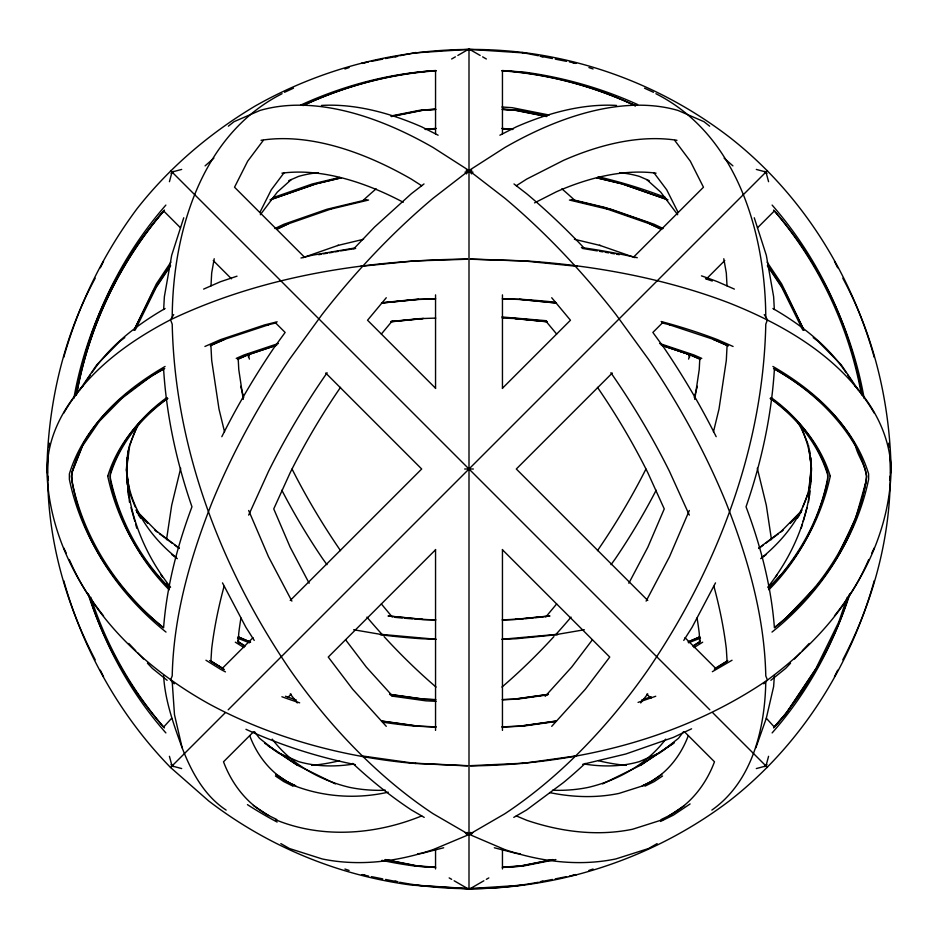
<?xml version="1.0" encoding="UTF-8"?>
<svg xmlns="http://www.w3.org/2000/svg" width="938" height="938" viewBox="0 0 938 938"><rect width="100%" height="100%" fill="white"/><g stroke="black" fill="none" stroke-linecap="round" stroke-linejoin="round"><path stroke-width="1.41" d="M727.102 345.266L726.317 360.356L719 409.074L713.455 431.855M163.658 309.54L164.373 296.678L171.689 255.265L183.742 217.78M172.217 317.021C172.756 232.401 201.248 134.544 282.08 93.706M210.98 285.891L211.683 273.017L214.204 258.736M699.478 642.765L699.783 637.019L688.046 641.885M126.689 464.498L127.65 485.052M126.888 464.627L126.771 474.863M127.076 461.707L127.369 457.322M809.682 495.264L809.963 490.891M810.35 485.052L811.323 464.556M810.549 485.11L810.936 479.306M811.218 474.956L811.112 464.627M765.783 681.785C764.927 728.732 752.335 781.6 711.86 810.092M774.413 675.161L773.627 686.604L766.311 718.227L755.852 747.821M48.366 453.23C43.863 524.483 62.178 596.779 95.195 659.801M48.893 447.496L49.292 443.205M126.759 465.037L126.501 467.863C127.181 511.292 143.631 553.338 170.564 587.176M127.158 460.781L127.416 457.943M127.65 457.744L126.501 470.137L129.467 502.229M128.037 453.523L128.295 450.709M808.533 502.229L811.499 470.137L810.35 457.744M129.467 445.503C118.188 488.663 143.315 531.576 176.461 557.641M808.533 492.497C814.172 468.355 810.303 442.361 797.241 421.256M889.623 480.256L890.174 476.035M890.549 473.221L891.1 469C889.681 402.848 874.345 336.59 842.805 278.199M166.518 539.655L171.689 505.265L180.706 468.214M694.753 399.389L699.232 369.525L699.783 358.926L690.802 354.986L661.712 345.266M73.844 398.38C86.155 329.074 117.907 262.886 164.443 210.077M75.826 395.32C87.785 325.416 119.22 258.513 165.874 205.082M76.33 394.992C88.489 327.292 119.384 262.675 164.279 210.593M76.728 394.019C88.758 326.858 119.337 262.781 163.587 210.898L180.518 227.828M169.426 181.691L172.029 172.029L181.691 169.426M768.574 756.309L765.971 765.971L756.309 768.574M694.272 397.489L697.333 386.304M801.204 528.282L802.353 524.166M803.127 521.422L806.985 507.704M830.329 475.824C821.289 518.386 799.61 558.004 768.492 588.431M866.196 481.569C854.178 539.268 819.859 590.928 774.413 627.85C771.282 586.402 760.612 545.635 746.038 506.79C761.386 462.387 771.505 415.851 774.413 368.915C807.219 387.57 836.45 413.506 855.632 446.289C858.317 458.107 868.811 468.894 865.973 481.651L855.632 518.444L838.572 553.971M63.714 357.413C78.909 303.795 103.755 253.412 137.042 208.705C169.497 167.339 209.866 133.114 254.925 106.17C336.625 59.704 432.887 41.096 526.066 52.868A424.937 424.937 0 0 1 729.295 137.042C800.161 192.184 850.215 271.246 874.286 357.413M838.572 622.621L847.249 597.26M849.066 594.927C833.378 645.496 807.126 693.159 772.126 732.918M849.98 593.637C834.175 642.917 807.899 689.207 773.557 727.923M874.286 580.587C850.215 666.754 800.161 745.816 729.295 800.958C655.228 857.004 563.492 888.145 470.606 888.767M71.804 472.353L81.993 446.746L99.428 421.162M82.368 446.289L72.027 472.306L72.027 481.651C83.916 539.327 118.118 590.987 163.587 627.85C166.718 586.402 177.388 545.635 191.962 506.79C176.614 462.387 166.495 415.851 163.587 368.915L152.366 375.317L122.515 397.829M107.671 476.422C117.485 444.155 140.29 417.34 167.609 398.204M129.995 444.19L137.827 424.515M800.173 513.485L801.744 509.545M802.787 506.919L808.005 493.81M689.324 510.495L669.498 556.75L646.106 601.129M688.304 735.615C680.191 757.541 664.186 776.863 642.225 785.856M766.311 718.227L774.413 727.102L785.634 714.322L815.11 670.201L838.947 621.706M248.676 515.103L268.502 471.415A405.615 202.807 -54.7 0 1 327.116 372.761M868.705 559.54C847.893 608.727 809.951 648.604 767.472 680.05L763.778 683.825M871.801 553.068L874.286 547.909M95.195 278.199C63.655 336.59 48.319 402.848 46.9 469C47.779 522.9 70.256 574.103 103.52 615.844M100.319 267.811L103.52 261.327M135.119 330.164L156.353 287.11L170.646 265.712M834.48 676.673L837.681 670.189M842.805 659.801C875.822 596.779 894.137 524.483 889.634 453.23M259.838 212.527L271.305 189.769L284.167 172.627M248.265 356.862L249.625 354.294M628.847 583.237L647.83 547.217L664.256 508.912L647.83 472.717A366.993 183.496 54.7 0 0 597.471 387.347M715.506 582.885L692.08 627.323L683.767 640.396M173.718 314.593L170.528 319.764C128.201 341.737 87.844 371.143 63.714 413.201M170.892 262.124L156.353 283.897L134.005 330.235L153.703 290.299L169.86 266.111M815.485 669.286L786.009 713.408L773.721 727.407M79.718 389.927L96.778 364.812L120.24 341.022L124.777 337.621M86.355 380.863L90.341 374.989M91.936 372.644C110.133 345.442 136.971 324.724 165.1 308.508M797.277 518.304L799.657 514.798M769.183 586.215L770.802 583.905M775.656 576.952L777.262 574.631M834.48 615.844C867.744 574.103 890.221 522.9 891.1 469C889.916 437.741 875.482 408.253 854.53 385.483M611.025 564.664L615.269 558.825A347.67 173.835 -54.7 0 0 656.154 490.234M263.285 140.383L247.655 161.219L234.535 187.225L304.416 257.094M260.33 214.743L277.343 192.067L291.284 179.568M665.757 739.132C646.986 763.954 618.576 780.193 588.536 787.334A347.67 212.903 63.4 0 1 552.576 790.23M592.429 639.739L571.711 667.047L545.189 696.324M683.532 731.663L678.514 738.288L661.771 751.514M466.374 173.905L469 170.528L504.832 147.547A424.937 212.469 -54.7 0 1 678.08 110.473L703.992 121.694L709.656 126.173M470.817 832.358L469 834.55L433.168 849.594A424.937 260.213 -63.4 0 1 322.156 858.938L289.467 848.538L280.849 843.59M386.28 297.745L367.544 320.233L435.549 388.238M381.356 334.045L392.213 321.019M545.787 616.981L556.644 603.955M551.72 726.34L585.359 689.196L609.747 657.057L502.451 549.762M769.031 587.317L781.647 573.962A366.993 259.498 0 0 0 827.679 478.075L827.679 474.827C818.147 443.627 796.526 417.316 770.262 398.498M768.808 589.814C798.543 560.045 818.851 521.422 827.679 480.35L827.679 473.221C818.264 442.419 797.077 416.331 771.212 397.618M786.009 618.165L815.485 586.965M790.546 663.201L785.634 668.395L770.86 680.308M794.474 659.039L800.372 652.801M802.33 650.714L809.213 643.445M353.778 248.793L374.497 227.102L411.29 193.767L423.999 183.954M83.47 385.483C62.025 409.226 45.892 440.567 47.451 473.221M99.053 421.619L122.89 397.372M801.873 510.471L781.647 530.967L758.865 548.027M790.206 523.392L801.04 512.406M253.014 637.676L222.494 668.196L210.218 660.587M290.229 600.461L421.69 469L325.721 373.031M502.451 388.238L570.456 320.233L551.72 297.745M633.584 257.094L703.465 187.225L690.345 161.219L674.715 140.383M63.714 580.587C83.376 650.48 119.771 715.413 170.528 767.472L225.202 712.798M228.18 709.82L767.472 170.528M253.471 731.839L223.514 761.797C231.885 784.203 247.304 804.206 268.714 815.485M288.083 697.227L291.179 694.143M435.549 549.762L328.253 657.057L352.641 689.196L386.28 726.34M612.28 373.031L516.31 469L647.771 600.461M662.873 322.438L652.871 332.439L663.87 347.576A405.615 202.807 54.7 0 1 716.175 436.686M706.513 278.809L724.757 260.553M757.482 227.828L774.413 210.898C818.663 262.781 849.242 326.858 861.272 394.019M171.044 173.319L173.249 171.384M205.082 165.874L213.876 158.159M764.751 766.616L766.956 764.681M774.6 627.358C821.512 590.694 856.441 537.978 868.623 479.388L868.623 473.901C854.354 426.72 815.321 391.873 773.475 368.47M771.997 632.071C820.222 593.437 857.871 538.107 866.7 476.176C856.019 426.931 814.899 390.7 772.9 366.453M228.344 126.173L234.008 121.694L259.92 110.473A424.937 212.469 54.7 0 1 433.168 147.547L469 170.528L504.832 198.211A424.937 212.469 54.7 0 1 615.844 314.406L648.533 359.348A424.937 212.469 54.7 0 1 725.836 502.147C747.738 557.594 764.54 615.949 765.783 675.923L767.472 680.05C680.636 739.285 574.631 764.822 470.43 765.9M166.788 397.618C140.923 416.331 119.736 442.419 110.321 473.221L110.321 480.35C119.149 521.422 139.457 560.045 169.192 589.814M167.738 398.498C141.474 417.316 119.853 443.627 110.321 474.827L110.321 478.075C119.138 519.042 139.34 557.582 168.969 587.317M758.795 548.472L763.426 545.001M765.748 543.266L778.505 533.722M780.826 531.987L783.136 530.251M761.539 557.641L764.927 555.12A347.67 173.835 0 0 0 808.533 490.891L811.499 468.203L808.533 445.503M760.683 558.685L766.428 554.381M640.314 765.302L673.378 743.213M674.316 742.814L641.229 764.927L602.571 783.91M661.771 774.378L650.89 781.647L643.058 785.516M662.568 775.996L654.103 781.647L644.969 786.15M669.286 815.485C690.696 804.206 706.115 784.203 714.486 761.797L684.529 731.839M684.517 805.543L670.201 815.11L661.196 819.542M690.11 803.948L673.414 815.11L660.551 821.454M516.31 185.736L526.71 179.076L563.504 160.375A405.615 202.807 -54.7 0 1 676.966 140.313M693.135 645.825L700.428 641.299M693.053 646.165L699.783 641.991L699.232 633.173A366.993 183.496 54.7 0 0 697.063 617.966M694.014 647.56L702.679 642.19M727.782 660.587L715.506 668.196L684.986 637.676M714.322 669.24L727.102 661.302L726.317 648.756A405.615 202.807 54.7 0 0 713.924 586.344M732.039 660.235L712.341 671.69M513.789 817.385L526.71 809.893L563.504 782.527A405.615 248.394 -63.4 0 0 585.23 763.391M454.133 880.77L469 889.353L483.867 880.77M486.341 879.34L488.827 877.909M284.542 92.287L293.477 88.184M303.103 105.595L305.542 104.188M451.659 58.988L455.376 56.855M457.85 55.436L469 49.022L480.15 55.436M657.151 843.59L648.533 848.538L615.844 858.938A424.937 260.213 63.4 0 1 504.832 849.594L465.142 832.616M165.1 366.453C123.101 390.7 81.981 426.931 71.3 476.176C80.129 538.107 117.778 593.437 166.003 632.071M164.713 368.517C122.667 391.65 83.705 426.743 69.377 473.901L69.377 479.388C81.477 538.037 116.605 590.448 163.212 627.44M499.895 135.201L516.193 126.911A405.615 202.807 -54.7 0 1 616.559 105.443M534.554 202.878L556.433 191.751A366.993 183.496 -54.7 0 1 656.061 173.167M472.858 832.616L469 834.55L466.221 833.976M300.594 105.138C342.874 85.721 389.024 73.375 435.549 70.643M303.806 105.138C345.313 86.05 390.595 73.844 436.252 70.807M304.064 105.079C345.243 85.956 390.231 73.832 435.549 70.526L435.549 133.9M274.893 228.52L283.897 224.264L326.952 209.256L366.793 199.688M276.816 229.13L287.11 224.264L331.079 208.986M276.675 229.364L288.025 223.994M691.576 728.803L673.414 737.385L625.834 753.988L582.697 764.341M203.628 289.103L220.465 281.717L237.009 276.182M204.918 346.474L220.465 339.662L264.586 324.923L277.179 321.816M210.288 345.735L224.592 339.474M236.235 358.386L243.986 354.986L278.398 343.484M237.42 359.477L248.113 354.787L276.675 345.254M689.887 641.158L699.701 636.855M700.475 638.133L688.504 642.8M288.752 180.671L298.554 176.414A347.67 173.835 54.7 0 1 318.275 172.662M660.657 752.393L639.446 761.586A347.67 173.835 54.7 0 1 584.538 764.083M421.69 815.919C375.646 834.738 322.156 838.935 275.502 819.718M464.99 172.17L471.779 170.165M272.747 197.766L312.166 184.012L339.65 177.423M270.519 199.665L315.379 184.012L341.444 177.763L316.294 183.742L270.062 199.876M303.068 257.61L338.477 245.264M641.651 700.029L651.171 696.711M638.063 702.41L655.744 696.242M344.914 68.978L349.077 67.571M588.923 870.429L593.086 869.022M268.714 324.736L223.678 339.662L210.898 345.266L211.683 360.356L219 409.074L224.545 431.855M276.1 345.325L247.198 354.986L238.217 358.926L238.768 369.525L243.247 399.389M645.883 784.86L619.021 793.407A366.993 224.733 63.4 0 1 549.586 792.575M663.87 819.284L632.681 829.215A405.615 248.394 63.4 0 1 526.71 820.281L516.31 815.919M388.238 792.164C356.405 799.375 322.473 797.077 292.117 784.86M443.686 847.764L421.807 853.381L417.551 853.732M300.969 257.997L312.166 255.242L355.303 247.925M267.799 324.923L276.194 322.848M330.164 209.256L368.587 200.029M337.551 245.522L363.581 239.284M471.779 833.976L469 834.55L433.168 813.762A424.937 260.213 63.4 0 1 289.467 669.005C220.582 567.513 174.82 447.696 172.217 324.196L170.528 319.764C262.839 275.795 366.066 260.178 467.57 259.052M361.54 63.338L368.611 61.931M371.436 61.369L382.739 59.117M385.565 58.555L396.868 56.303M399.694 55.741L416.062 52.493M362.056 63.432L364.929 62.858M395.05 56.866L397.923 56.292M390.958 115.995L419.497 110.321L435.549 109.265M391.955 116.242L423.624 109.945L435.549 109.16M391.31 116.57L422.698 110.321L435.724 109.465M552.681 859.548L520.344 865.973L502.451 867.146M552.963 859.689L519.418 866.36L502.451 867.474M555.894 859.548L523.545 865.973L502.721 867.345M540.077 881.708L542.95 881.134M573.071 875.142L575.944 874.568M538.306 882.259C492.778 890.807 445.222 890.807 399.694 882.259M541.132 881.697L552.435 879.445M555.261 878.883L566.564 876.631M569.389 876.069L576.46 874.662M318.697 254.679L321.535 254.198M323.469 253.835L327.233 253.225M329.215 252.861L332.92 252.263M334.96 251.888L338.606 251.302M340.705 250.903L355.666 248.406M556.469 634.522L584.351 629.75M515.302 698.962L548.109 694.355M548.449 694.448L514.376 699.232L502.451 699.783M547.042 694.952L518.503 698.962L502.276 699.572M556.48 720.97L520.344 726.047L501.748 726.915M519.418 726.317L555.812 721.205M555.355 721.58L523.545 726.047L502.451 727.102M521.938 763.52L576.46 755.852M360.626 266.357L416.062 260.741M382.645 302.646L414.455 299.48L435.549 298.741M382.188 302.915L418.583 299.292M381.52 303.08L417.656 299.48L435.549 298.894M390.958 321.476L419.497 318.639L435.748 318.099M390.994 321.687L423.624 318.439M391.31 321.757L422.698 318.639M515.302 619.361L549.539 615.961M549.891 616.02L514.376 619.561L502.451 619.948M522.783 618.939L502.252 619.901M525.643 618.658L532.772 617.943M535.633 617.661L542.762 616.958M557.383 634.323L501.853 639.282M557.711 634.616L515.982 638.766L502.522 639.2M415.135 52.868L469 49.339L522.865 52.868M436.147 128.436L425.324 129.256L435.478 128.588M425.231 129.467L435.443 128.799M522.865 885.132L469 888.661L415.135 885.132M470.454 765.678L522.865 763.251M415.135 260.94L467.546 259.216M464.638 469L473.362 469M470.43 259.052L526.066 260.94A424.937 212.469 0 0 1 729.295 303.021C786.126 325.615 842.758 358.914 874.286 413.201M470.454 259.216L522.865 260.94M502.451 298.741L523.545 299.48A405.615 202.807 0 0 1 555.519 302.247M502.451 298.894L520.344 299.48L556.48 303.08M501.889 316.974L546.35 320.714M502.252 318.099L518.503 318.639L547.042 321.476M435.748 619.901L419.497 619.361A366.993 183.496 0 0 1 415.171 619.068M435.549 619.948L423.624 619.561L388.109 616.02M435.478 639.2L422.018 638.766A347.67 173.835 0 0 1 380.242 634.698M436.147 639.282L380.617 634.323M435.724 699.572L419.497 698.962L390.958 694.952M435.549 699.783L423.624 699.232L389.551 694.448M436.111 701.319L425.887 700.838L391.65 696.031M436.252 726.915L417.656 726.047L381.52 720.97M435.549 727.102L414.455 726.047A405.615 286.817 0 0 1 382.481 722.143M415.135 763.251L467.546 765.678M467.57 765.9L411.934 763.251A424.937 300.477 0 0 1 208.705 703.723C149.658 670.776 96.391 622.539 69.295 559.54M502.451 70.643L523.545 72.027A405.615 405.615 0 0 1 637.664 104.552M501.748 70.807C547.862 73.926 593.648 86.214 635.483 105.771M501.889 107.002L512.113 107.671L549.211 115.046M502.451 109.16L514.376 109.945L546.045 116.242M502.451 109.265L518.503 110.321L547.042 115.995M502.276 109.465L515.302 110.321L546.69 116.57M501.853 128.436L512.676 129.256L502.522 128.588M502.557 128.799L512.769 129.467M435.549 867.146L417.656 865.973L385.319 859.548M435.279 867.345L414.455 865.973A405.615 405.615 0 0 1 381.93 860.345M435.549 867.474L418.583 866.36L385.037 859.689M467.394 888.767L411.934 885.132A424.937 424.937 0 0 1 208.705 800.958L170.528 767.472M520.449 853.732L516.193 853.381L494.314 847.764M521.938 260.741L577.374 266.357M519.418 299.292L555.812 302.915M514.376 318.439L547.006 321.687M515.302 318.639L546.69 321.757M388.461 615.961L422.698 619.361M466.221 170.165L473.01 172.17M389.891 694.355L422.698 698.962M382.188 721.205L418.583 726.317M361.54 755.852L416.062 763.52M582.334 248.406L597.295 250.903M599.394 251.302L603.04 251.888M605.08 252.263L608.785 252.861M610.767 253.225L614.531 253.835M616.465 254.198L619.303 254.679M353.649 629.75L381.531 634.522M521.938 52.493L538.306 55.741M541.132 56.303L552.435 58.555M555.261 59.117L566.564 61.369M569.389 61.931L576.46 63.338M540.077 56.292L542.95 56.866M573.071 62.858L575.944 63.432M362.056 874.568L364.929 875.142M395.05 881.134L397.923 881.708M361.54 874.662L368.611 876.069M371.436 876.631L382.739 878.883M385.565 879.445L396.868 881.697M571.981 199.536L604.647 207.38L647.701 222.388L661.865 229.083M571.207 199.688L611.048 209.256L654.103 224.264L663.107 228.52M569.413 200.029L607.836 209.256M574.419 239.284L600.449 245.522M661.806 322.848L670.201 324.923M756.309 169.426L765.971 172.029L768.574 181.691M181.691 768.574L172.029 765.971L169.426 756.309M644.523 88.184L653.458 92.287M705.482 278.762L712.27 281.025M669.286 324.736L714.322 339.662M659.602 343.484L694.014 354.986L701.765 358.386M661.466 344.926L690.11 354.752M661.325 345.254L689.887 354.787L700.58 359.477M250.598 642.096L238.217 637.019L238.522 642.765M249.496 642.8L237.525 638.133M588.923 67.571L593.086 68.978M344.914 869.022L349.077 870.429M667.481 199.665L622.621 184.012L596.556 177.763L621.706 183.742L667.938 199.876M606.921 208.986L650.89 224.264L661.349 229.212M599.523 245.264L634.932 257.61M285.469 696.242L296.349 700.029M649.248 180.671L639.446 176.414A347.67 173.835 -54.7 0 0 619.725 172.662M277.343 752.393L298.554 761.586A347.67 173.835 -54.7 0 0 353.462 764.083M734.372 289.103L717.535 281.717A405.615 202.807 0 0 0 701.448 275.854M733.082 346.474L717.535 339.662A405.615 202.807 0 0 0 661.138 321.511M713.63 339.427L728.322 345.864M713.408 339.474L727.712 345.735M238.299 636.855L248.113 641.158M247.89 641.193L250.387 642.284M649.975 223.994L661.325 229.364M224.37 669.556L210.898 661.302L211.683 648.756A405.615 202.807 -54.7 0 1 224.076 586.344M635.237 105.724C593.742 86.132 548.238 73.914 502.451 70.526L502.451 133.97M335.429 783.91L296.771 764.927L268.034 745.722M295.775 785.856C273.814 776.863 257.809 757.541 249.696 735.615M294.942 785.516L287.11 781.647L276.417 774.507M292.879 785.575L275.784 774.6M293.031 786.15L283.897 781.647L275.432 775.996M276.804 819.542L267.799 815.11L253.319 805.437M438.105 135.201L421.807 126.911A405.615 202.807 54.7 0 0 321.441 105.443M772.9 308.508C801.029 324.724 827.867 345.442 846.064 372.644M655.92 93.706C736.752 134.544 765.244 232.401 765.783 317.021M632.458 104.188L634.897 105.595M482.624 56.855L486.341 58.988M449.173 877.909L451.659 879.34M424.211 817.385L411.29 809.893A405.615 248.394 63.4 0 1 352.77 763.391M237.572 641.299L244.865 645.825M244.947 646.165L238.217 641.991L238.768 633.173A366.993 183.496 -54.7 0 1 240.937 617.966M235.321 642.19L243.986 647.56M209.901 660.587L223.162 668.817M205.961 660.235L220.465 669.24A405.615 286.817 0 0 0 225.448 671.889M421.69 185.736L411.29 179.076A405.615 202.807 54.7 0 0 261.034 140.313M264.622 743.213L297.686 765.302M813.223 337.621L817.76 341.022L841.222 364.812L858.282 389.927M770.391 398.204C797.71 417.34 820.515 444.155 830.329 476.422M179.135 548.027L156.353 530.967L136.127 510.471M154.864 530.251L157.174 531.987M159.495 533.722L172.252 543.266M174.574 545.001L179.205 548.472M171.572 554.381L177.317 558.685M514.001 183.954L526.71 193.767A405.615 202.807 54.7 0 1 584.421 248.371M276.229 751.514L259.486 738.288L254.468 731.663M226.14 810.092C204.203 795.647 191.352 771.728 182.148 747.821C173.636 724.37 164.865 700.299 163.587 675.161M167.14 680.308L152.366 668.395L147.454 663.201M764.751 171.384L766.956 173.319M724.124 158.159L732.918 165.874M171.044 764.681L173.249 766.616M646.716 179.568L660.657 192.067L677.67 214.743M170.528 170.528L709.82 709.82M712.798 712.798L767.472 767.472M213.243 260.553L231.487 278.809M275.127 322.438L285.129 332.439L274.131 347.576A405.615 202.807 -54.7 0 0 221.825 436.686M646.821 694.143L650.949 698.259M136.96 512.406L147.794 523.392M174.222 683.825L170.528 680.05L172.217 675.923C173.46 615.949 190.262 557.594 212.164 502.147A424.937 212.469 -54.7 0 1 289.467 359.348L322.156 314.406A424.937 212.469 -54.7 0 1 433.168 198.211L469 170.528L471.626 173.905M169.508 588.431C138.39 558.004 116.711 518.386 107.671 475.824M128.787 643.445L135.67 650.714M137.628 652.801L143.526 659.039M392.811 696.324L366.289 667.047L345.571 639.739M772.126 205.082C818.78 258.513 850.215 325.416 862.174 395.32M773.557 210.077C820.093 262.886 851.845 329.074 864.156 398.38M164.443 727.923C130.101 689.207 103.825 642.917 88.02 593.637M165.874 732.918C130.874 693.159 104.622 645.496 88.934 594.927M545.787 321.019L556.644 334.045M381.356 603.955L392.213 616.981M467.183 832.358L469 834.55L504.832 813.762A424.937 260.213 -63.4 0 0 648.533 669.005C717.418 567.513 763.18 447.696 765.783 324.196L767.472 319.764L764.282 314.593M653.833 172.627L666.695 189.769L678.162 212.527M272.243 739.132C291.014 763.954 319.424 780.193 349.464 787.334A347.67 212.903 -63.4 0 0 385.424 790.23M326.975 564.664L322.731 558.825A347.67 173.835 54.7 0 1 281.846 490.234M160.738 574.631L162.344 576.952M167.198 583.905L169.614 587.376M166.366 583.448L168.887 587.047M847.659 374.989L851.645 380.863M138.343 514.798L140.723 518.304M767.108 262.124L781.647 283.897L803.995 330.235L784.297 290.299L768.14 266.111M767.354 265.712L781.647 287.11L802.881 330.164M254.233 640.396L245.92 627.323L222.494 582.885M688.375 354.294L689.735 356.862M309.153 583.237L290.17 547.217L273.744 508.912L290.17 472.717A366.993 183.496 -54.7 0 1 340.529 387.347M291.894 601.129L268.502 556.75L248.676 510.495M834.48 261.327L837.681 267.811M100.319 670.189L103.52 676.673M63.714 547.909L66.199 553.068M689.324 515.103L669.498 471.415A405.615 202.807 54.7 0 0 610.884 372.761M171.689 718.227L163.587 727.102C131.156 689.313 106.017 644.723 90.822 597.26M802.822 427.716L803.878 430.343M800.173 424.515L808.005 444.19M129.995 493.81L135.213 506.919M136.256 509.545L137.827 513.485M754.258 217.78L766.311 255.265L773.627 296.678L774.342 309.54M131.015 507.704L134.873 521.422M135.647 524.166L136.796 528.282M240.667 386.304L243.728 397.489M757.294 468.214L766.311 505.265L771.482 539.655M182.148 747.821L174.48 714.686L172.217 681.785M723.796 258.736L726.317 273.017L727.02 285.891M129.467 492.497L126.501 469.797L129.467 447.109A347.67 173.835 0 0 1 140.383 421.162M47.826 476.035L48.377 480.256M888.708 443.205L889.107 447.496M810.561 457.65L810.96 462.035M811.229 464.943L808.533 499.954A347.67 245.838 0 0 1 767.718 587.294M809.705 450.709L809.963 453.523M810.631 457.322L810.924 461.707M128.037 490.891L128.318 495.264M127.052 479.119L127.427 484.782M502.451 294.872L502.451 388.496M502.451 549.504L502.451 730.385M502.451 848.902L502.451 868.963M469 48.647L469 889.353M435.549 294.872L435.549 388.496M435.549 549.504L435.549 730.385M435.549 848.902L435.549 868.963M277.12 822.051A405.615 405.615 0 0 1 247.444 804.64M690.028 353.638A366.993 183.496 -54.7 0 1 688.609 359.102M645.942 469.059A366.993 183.496 -54.7 0 1 597.471 550.653M626.291 765.361A366.993 183.496 54.7 0 1 598.467 760.718M571.066 617.122A347.67 173.835 -54.7 0 1 555.847 634.487M553.912 636.609A347.67 173.835 -54.7 0 1 501.947 687.073M340.529 550.653A366.993 183.496 54.7 0 1 292.058 469.059M249.391 359.102A366.993 183.496 54.7 0 1 247.972 353.638M436.053 687.073A347.67 173.835 54.7 0 1 384.088 636.609M382.153 634.487A347.67 173.835 54.7 0 1 366.934 617.122M281.939 173.167A366.993 183.496 54.7 0 1 403.246 202.256M339.533 760.718A366.993 183.496 -54.7 0 1 311.709 765.361M598.186 176.743A405.615 286.817 0 0 1 665.499 197.461M299.656 702.832A405.615 286.817 0 0 1 281.892 696.746M355.314 764.646A405.615 286.817 0 0 1 245.955 729.307M647.748 693.885A405.615 248.394 -63.4 0 1 640.713 702.925M363.17 200.392A366.993 224.733 -63.4 0 1 376.126 188.831M297.287 702.925A405.615 248.394 63.4 0 1 290.252 693.885M561.874 188.831A366.993 224.733 63.4 0 1 574.83 200.392M581.431 247.515A405.615 202.807 0 0 1 637.277 257.716M412.298 618.857A366.993 183.496 0 0 1 405.11 618.271M402.238 618.025A366.993 183.496 0 0 1 395.086 617.345"/></g></svg>
